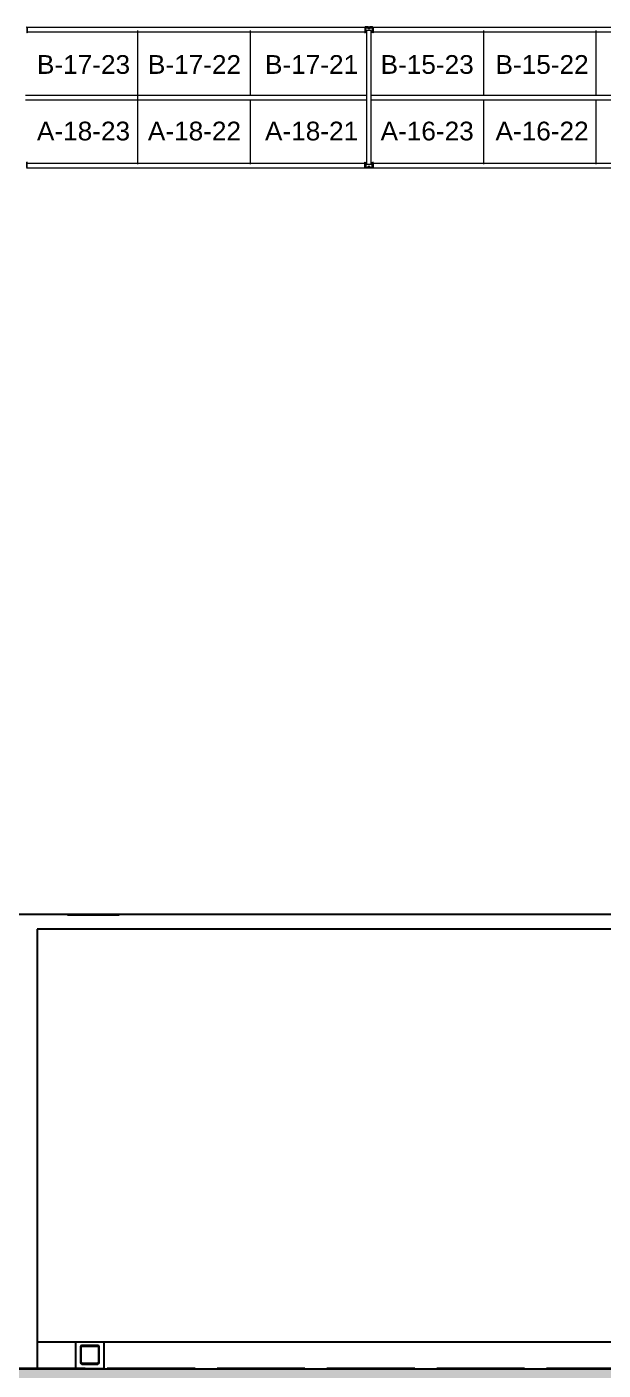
# Model space of a CAD drawing. Header units: inches. Extents: x 2743 to 10591, y -1604 to 5792.
# Drawn here: x 7698 to 7944, y 2943 to 3516 of the extents above; entities that cross this region are included whole.
import ezdxf

# ---------------------------------------------------------------- set-up
doc = ezdxf.new("R2010")
doc.units = ezdxf.units.IN
doc.header["$LTSCALE"] = 0.1875
doc.header["$MEASUREMENT"] = 0
doc.linetypes.add('dash2', pattern=[500, 400, -100])
for name, color, linetype, lineweight in [('22 Dimension', 7, 'Continuous', 5), ('32 Echelle', 160, 'Continuous', 15), ('33 Poutre', 30, 'Continuous', 15)]:
    doc.layers.add(name, color=color, linetype=linetype, lineweight=lineweight)
for name, color, linetype in [('A-E-MUR-EXT', 3, 'Continuous'), ('A-N-DRAIN-PL', 1, 'Continuous'), ('A-N-MUR-INT', 3, 'Continuous'), ('A-N-STRUCTURE', 4, 'Continuous'), ('fill253', 253, 'Continuous'), ('S-N-ACIER', 4, 'Continuous')]:
    doc.layers.add(name, color=color, linetype=linetype)
doc.styles.add('arial', font='')
doc.styles.get('arial').set_extended_font_data('Arial')

msp = doc.modelspace()

# ---------------------------------------------------------------- hatches: boundary and pattern name
at = {"layer": '32 Echelle'}
for points in [[(7843.39784, 3513.78941), (7843.39784, 3513.97691), (7843.21034, 3513.97691)], [(7843.39784, 3513.78941), (7843.39784, 3513.97691), (7843.21034, 3513.97691)], [(7845.39784, 3513.78941), (7845.39784, 3513.97691), (7845.58534, 3513.97691)], [(7845.39784, 3513.78941), (7845.39784, 3513.97691), (7845.58534, 3513.97691)], [(7843.39784, 3458.16441), (7843.39784, 3457.97691), (7843.21034, 3457.97691)], [(7843.39784, 3458.16441), (7843.39784, 3457.97691), (7843.21034, 3457.97691)], [(7845.39784, 3458.16441), (7845.39784, 3457.97691), (7845.58534, 3457.97691)], [(7845.39784, 3458.16441), (7845.39784, 3457.97691), (7845.58534, 3457.97691)]]:
    msp.add_hatch(color=256, dxfattribs=at).paths.add_polyline_path(points)
at = {"layer": 'fill253'}
h = msp.add_hatch(color=7, dxfattribs=at)
h.dxf.hatch_style = 1
h.paths.add_polyline_path([(9794.88804, 4634.2983), (9789.96679, 4634.2983), (9789.98074, 4296.66232), (9794.90199, 4296.66232)])
h.paths.add_polyline_path([(9794.88805, 4881.11089), (9789.9668, 4881.11089), (9789.9668, 4775.21102), (9794.88805, 4775.21102)])
h.paths.add_polyline_path([(9794.88805, 5127.92329), (9789.9668, 5127.92329), (9789.96679, 5022.02362), (9794.88804, 5022.02362)])
h.paths.add_polyline_path([(8905.8684, 2943.29277), (8903.3892, 2938.37099), (9794.90199, 2938.37152), (9794.90199, 3130.36129), (9789.98074, 3130.36129), (9789.98074, 2943.29277)])
h.paths.add_polyline_path([(8477.94274, 2845.33593), (8485.93641, 2846.64062), (8470.93724, 2938.36282), (8470.1595, 2943.12545), (8461.95283, 2943.12545), (8462.69637, 2938.4929)])
h.paths.add_polyline_path([(8896.37174, 2938.2042), (8896.75099, 2936.00974), (8903.53291, 2937.11042), (8903.3892, 2938.37099), (8905.8684, 2943.29277), (8895.56167, 2943.29277)])
h.paths.add_polyline_path([(9794.90199, 5355.98239), (9789.98074, 5355.98239), (9789.9668, 5268.83602), (9794.88805, 5268.83602)])
h.paths.add_polyline_path([(7089.79643, 3123.02867), (7083.99141, 3125.08232), (7083.99141, 3123.83686), (7084.85165, 3123.50795), (7084.85808, 2938.2042), (7353.37882, 2938.37153), (7353.37237, 2943.29278), (7089.77933, 2943.12545)])
h.paths.add_polyline_path([(7084.85808, 3827.66882), (7089.77933, 3826.6441), (7089.77933, 4320.4792), (7084.85808, 4320.4792)])
h.paths.add_polyline_path([(9789.98074, 3862.52649), (9794.90199, 3862.52649), (9794.90199, 4254.42566), (9789.98074, 4254.42566)])
h.paths.add_polyline_path([(9789.97462, 3801.08425), (9794.89587, 3801.08425), (9794.90199, 3862.52649), (9789.98074, 3862.52649)])
h.paths.add_polyline_path([(9789.98074, 3656.9925), (9794.90199, 3656.9925), (9794.89587, 3765.06188), (9789.97462, 3765.06188)])
h.paths.add_polyline_path([(9789.972, 3584.94295), (9794.89325, 3584.94295), (9794.90198, 3620.96895), (9789.98073, 3620.96895)])
h.paths.add_polyline_path([(9789.97812, 3512.89586), (9794.89937, 3512.89586), (9794.89968, 3548.92185), (9789.97843, 3548.92185)])
h.paths.add_polyline_path([(9789.97812, 3440.8512), (9794.89937, 3440.8512), (9794.89937, 3476.87475), (9789.97812, 3476.87475)])
h.paths.add_polyline_path([(8313.35451, 5642.91315), (8313.35451, 5647.83442), (7084.85165, 5647.83442), (7084.85808, 4361.46337), (7089.77933, 4361.46337), (7089.7729, 5642.91317)])
h.paths.add_polyline_path([(7395.62103, 2943.29277), (7395.62125, 2938.37152), (8462.75647, 2938.2042), (8461.95283, 2943.12545)])
h.paths.add_polyline_path([(8556.69558, 5642.88457), (8556.69559, 5647.80617), (8355.59042, 5647.83389), (8355.59042, 5642.91262)])
h.paths.add_polyline_path([(9149.95052, 5647.66709), (9149.95052, 5642.74584), (9789.98074, 5642.74584), (9789.98079, 5510.71941), (9794.90204, 5510.71941), (9794.90199, 5647.66709)])
h.paths.add_polyline_path([(9794.89495, 3260.73346), (9789.9691, 3260.73345), (9789.98074, 3172.43063), (9794.90199, 3172.43063)])
h.paths.add_polyline_path([(9789.9691, 3296.75701), (9794.89495, 3296.75699), (9794.89325, 3404.82765), (9789.972, 3404.82765)])

# ---------------------------------------------------------------- linework, layer by layer
at = {"layer": '22 Dimension'}
for p, q in [((7745.77284, 3486.97691), (7745.77284, 3513.97691)), ((7793.77284, 3486.97691), (7793.77284, 3513.97691)), ((7893.39784, 3486.97691), (7893.39784, 3513.97691)), ((7941.39784, 3486.97691), (7941.39784, 3513.97691)), ((7697.77284, 3486.97691), (7843.39784, 3486.97691)), ((7845.39784, 3486.97691), (7991.02284, 3486.97691)), ((7697.77284, 3484.97691), (7843.39784, 3484.97691)), ((7745.77284, 3457.97691), (7745.77284, 3484.97691)), ((7793.77284, 3457.97691), (7793.77284, 3484.97691)), ((7845.39784, 3484.97691), (7991.02284, 3484.97691)), ((7893.39784, 3457.97691), (7893.39784, 3484.97691)), ((7941.39784, 3457.97691), (7941.39784, 3484.97691))]:
    msp.add_line(p, q, dxfattribs=at)
at = {"layer": '32 Echelle', "linetype": 'Continuous', "lineweight": 25}
for p, q in [((7842.77288, 3515.79316), (7842.77288, 3514.16066)), ((7842.77288, 3515.79316), (7842.77288, 3514.16066)), ((7842.86288, 3514.16066), (7842.86288, 3515.79316)), ((7842.86288, 3514.16066), (7842.86288, 3515.79316)), ((7843.88547, 3515.97691), (7842.95663, 3515.97691)), ((7843.88547, 3515.97691), (7842.95663, 3515.97691)), ((7842.95663, 3515.88691), (7843.88547, 3515.88691)), ((7842.95663, 3515.88691), (7843.88547, 3515.88691)), ((7843.97512, 3515.82057), (7844.01903, 3515.67693)), ((7843.97512, 3515.82057), (7844.01903, 3515.67693)), ((7844.1051, 3515.70325), (7844.06119, 3515.84688)), ((7844.1051, 3515.70325), (7844.06119, 3515.84688)), ((7844.60092, 3515.63691), (7844.19475, 3515.63691)), ((7844.60092, 3515.63691), (7844.19475, 3515.63691)), ((7844.19475, 3515.54691), (7844.60092, 3515.54691)), ((7844.19475, 3515.54691), (7844.60092, 3515.54691)), ((7844.73449, 3515.84688), (7844.69057, 3515.70325)), ((7844.73449, 3515.84688), (7844.69057, 3515.70325)), ((7844.77664, 3515.67693), (7844.82055, 3515.82057)), ((7844.77664, 3515.67693), (7844.82055, 3515.82057)), ((7845.83904, 3515.97691), (7844.91021, 3515.97691)), ((7845.83904, 3515.97691), (7844.91021, 3515.97691)), ((7844.91021, 3515.88691), (7845.83904, 3515.88691)), ((7844.91021, 3515.88691), (7845.83904, 3515.88691)), ((7845.93279, 3515.79316), (7845.93279, 3514.16066)), ((7845.93279, 3515.79316), (7845.93279, 3514.16066)), ((7846.02279, 3514.16066), (7846.02279, 3515.79316)), ((7846.02279, 3514.16066), (7846.02279, 3515.79316)), ((7843.37288, 3514.06691), (7842.95663, 3514.06691)), ((7843.37288, 3514.06691), (7842.95663, 3514.06691)), ((7842.95663, 3513.97691), (7843.37288, 3513.97691)), ((7842.95663, 3513.97691), (7843.37288, 3513.97691)), ((7843.37288, 3513.97691), (7843.37288, 3514.06691)), ((7843.37288, 3513.97691), (7843.37288, 3514.06691)), ((7845.83904, 3514.06691), (7845.42279, 3514.06691)), ((7845.42279, 3514.06691), (7845.42279, 3513.97691)), ((7845.83904, 3514.06691), (7845.42279, 3514.06691)), ((7845.42279, 3514.06691), (7845.42279, 3513.97691)), ((7845.42279, 3513.97691), (7845.83904, 3513.97691)), ((7845.42279, 3513.97691), (7845.83904, 3513.97691)), ((7842.77288, 3456.16066), (7842.77288, 3457.79316)), ((7842.77288, 3456.16066), (7842.77288, 3457.79316)), ((7842.86288, 3457.79316), (7842.86288, 3456.16066)), ((7842.86288, 3457.79316), (7842.86288, 3456.16066)), ((7842.95663, 3457.97691), (7843.37288, 3457.97691)), ((7842.95663, 3457.97691), (7843.37288, 3457.97691)), ((7843.37288, 3457.88691), (7842.95663, 3457.88691)), ((7843.37288, 3457.88691), (7842.95663, 3457.88691)), ((7843.37288, 3457.97691), (7843.37288, 3457.88691)), ((7843.37288, 3457.97691), (7843.37288, 3457.88691)), ((7845.42279, 3457.97691), (7845.83904, 3457.97691)), ((7845.42279, 3457.88691), (7845.42279, 3457.97691)), ((7845.42279, 3457.97691), (7845.83904, 3457.97691)), ((7845.42279, 3457.88691), (7845.42279, 3457.97691)), ((7845.83904, 3457.88691), (7845.42279, 3457.88691)), ((7845.83904, 3457.88691), (7845.42279, 3457.88691)), ((7845.93279, 3456.16066), (7845.93279, 3457.79316)), ((7845.93279, 3456.16066), (7845.93279, 3457.79316)), ((7846.02279, 3457.79316), (7846.02279, 3456.16066)), ((7846.02279, 3457.79316), (7846.02279, 3456.16066)), ((7842.95663, 3456.06691), (7843.88547, 3456.06691)), ((7842.95663, 3456.06691), (7843.88547, 3456.06691)), ((7843.88547, 3455.97691), (7842.95663, 3455.97691)), ((7843.88547, 3455.97691), (7842.95663, 3455.97691)), ((7843.97512, 3456.13325), (7844.01903, 3456.27688)), ((7843.97512, 3456.13325), (7844.01903, 3456.27688)), ((7844.1051, 3456.25057), (7844.06119, 3456.10693)), ((7844.1051, 3456.25057), (7844.06119, 3456.10693)), ((7844.19475, 3456.40691), (7844.60092, 3456.40691)), ((7844.19475, 3456.40691), (7844.60092, 3456.40691)), ((7844.60092, 3456.31691), (7844.19475, 3456.31691)), ((7844.60092, 3456.31691), (7844.19475, 3456.31691)), ((7844.73449, 3456.10693), (7844.69057, 3456.25057)), ((7844.73449, 3456.10693), (7844.69057, 3456.25057)), ((7844.77664, 3456.27688), (7844.82055, 3456.13325)), ((7844.77664, 3456.27688), (7844.82055, 3456.13325)), ((7844.91021, 3456.06691), (7845.83904, 3456.06691)), ((7844.91021, 3456.06691), (7845.83904, 3456.06691)), ((7845.83904, 3455.97691), (7844.91021, 3455.97691)), ((7845.83904, 3455.97691), (7844.91021, 3455.97691))]:
    msp.add_line(p, q, dxfattribs=at)
at = {"layer": '32 Echelle'}
for p, q in [((7745.77284, 3457.47691), (7745.77284, 3514.47691)), ((7793.77284, 3486.97691), (7793.77284, 3514.47691)), ((7843.39784, 3513.97691), (7843.21034, 3513.97691)), ((7843.39784, 3513.78941), (7843.21034, 3513.97691)), ((7843.39784, 3513.97691), (7843.21034, 3513.97691)), ((7843.39784, 3513.78941), (7843.21034, 3513.97691)), ((7845.39784, 3514.47691), (7843.39784, 3514.47691)), ((7843.39784, 3514.47691), (7843.39784, 3457.47691)), ((7845.39784, 3514.47691), (7843.39784, 3514.47691)), ((7843.39784, 3514.47691), (7843.39784, 3457.47691)), ((7843.39784, 3513.78941), (7843.39784, 3513.97691)), ((7843.39784, 3513.78941), (7843.39784, 3513.97691)), ((7845.39784, 3457.47691), (7845.39784, 3514.47691)), ((7845.39784, 3457.47691), (7845.39784, 3514.47691)), ((7845.39784, 3513.97691), (7845.58534, 3513.97691)), ((7845.39784, 3513.78941), (7845.39784, 3513.97691)), ((7845.39784, 3513.78941), (7845.58534, 3513.97691)), ((7845.39784, 3513.97691), (7845.58534, 3513.97691)), ((7845.39784, 3513.78941), (7845.39784, 3513.97691)), ((7845.39784, 3513.78941), (7845.58534, 3513.97691)), ((7893.39784, 3486.97691), (7893.39784, 3514.47691)), ((7893.39784, 3486.97691), (7893.39784, 3513.97691)), ((7941.39784, 3486.97691), (7941.39784, 3514.47691)), ((7793.77284, 3457.47691), (7793.77284, 3484.97691)), ((7893.39784, 3457.47691), (7893.39784, 3484.97691)), ((7893.39784, 3457.47691), (7893.39784, 3484.97691)), ((7941.39784, 3457.47691), (7941.39784, 3484.97691)), ((7843.39784, 3458.16441), (7843.21034, 3457.97691)), ((7843.39784, 3458.16441), (7843.21034, 3457.97691)), ((7843.39784, 3457.97691), (7843.21034, 3457.97691)), ((7843.39784, 3457.97691), (7843.21034, 3457.97691)), ((7843.39784, 3458.16441), (7843.39784, 3457.97691)), ((7843.39784, 3458.16441), (7843.39784, 3457.97691)), ((7845.39784, 3458.16441), (7845.39784, 3457.97691)), ((7845.39784, 3458.16441), (7845.58534, 3457.97691)), ((7845.39784, 3458.16441), (7845.39784, 3457.97691)), ((7845.39784, 3458.16441), (7845.58534, 3457.97691)), ((7845.39784, 3457.97691), (7845.58534, 3457.97691)), ((7845.39784, 3457.97691), (7845.58534, 3457.97691)), ((7843.39784, 3457.47691), (7845.39784, 3457.47691)), ((7843.39784, 3457.47691), (7845.39784, 3457.47691))]:
    msp.add_line(p, q, dxfattribs=at)
at = {"layer": '32 Echelle', "linetype": 'Continuous', "lineweight": 25}
for centre, radius, start, end in [((7842.95663, 3515.79316), 0.18375, 90, 180), ((7842.95663, 3515.79316), 0.18375, 90, 180), ((7842.95663, 3515.79316), 0.09375, 90, 180), ((7842.95663, 3515.79316), 0.09375, 90, 180), ((7843.88547, 3515.79316), 0.18375, 17, 90), ((7843.88547, 3515.79316), 0.18375, 17, 90), ((7843.88547, 3515.79316), 0.09375, 17, 90), ((7843.88547, 3515.79316), 0.09375, 17, 90), ((7844.19475, 3515.73066), 0.18375, 197, 270), ((7844.19475, 3515.73066), 0.18375, 197, 270), ((7844.19475, 3515.73066), 0.09375, 197, 270), ((7844.19475, 3515.73066), 0.09375, 197, 270), ((7844.60092, 3515.73066), 0.09375, 270, 343), ((7844.60092, 3515.73066), 0.09375, 270, 343), ((7844.60092, 3515.73066), 0.18375, 270, 343), ((7844.60092, 3515.73066), 0.18375, 270, 343), ((7844.91021, 3515.79316), 0.18375, 90, 163), ((7844.91021, 3515.79316), 0.18375, 90, 163), ((7844.91021, 3515.79316), 0.09375, 90, 163), ((7844.91021, 3515.79316), 0.09375, 90, 163), ((7845.83904, 3515.79316), 0.18375, 0, 90), ((7845.83904, 3515.79316), 0.18375, 0, 90), ((7845.83904, 3515.79316), 0.09375, 0, 90), ((7845.83904, 3515.79316), 0.09375, 0, 90), ((7842.95663, 3514.16066), 0.18375, 180, 270), ((7842.95663, 3514.16066), 0.18375, 180, 270), ((7842.95663, 3514.16066), 0.09375, 180, 270), ((7842.95663, 3514.16066), 0.09375, 180, 270), ((7845.83904, 3514.16066), 0.09375, 270, 0), ((7845.83904, 3514.16066), 0.18375, 270, 0), ((7845.83904, 3514.16066), 0.09375, 270, 0), ((7845.83904, 3514.16066), 0.18375, 270, 0), ((7842.95663, 3457.79316), 0.18375, 90, 180), ((7842.95663, 3457.79316), 0.18375, 90, 180), ((7842.95663, 3457.79316), 0.09375, 90, 180), ((7842.95663, 3457.79316), 0.09375, 90, 180), ((7845.83904, 3457.79316), 0.18375, 0, 90), ((7845.83904, 3457.79316), 0.18375, 0, 90), ((7845.83904, 3457.79316), 0.09375, 0, 90), ((7845.83904, 3457.79316), 0.09375, 0, 90), ((7842.95663, 3456.16066), 0.18375, 180, 270), ((7842.95663, 3456.16066), 0.18375, 180, 270), ((7842.95663, 3456.16066), 0.09375, 180, 270), ((7842.95663, 3456.16066), 0.09375, 180, 270), ((7843.88547, 3456.16066), 0.09375, 270, 343), ((7843.88547, 3456.16066), 0.09375, 270, 343), ((7843.88547, 3456.16066), 0.18375, 270, 343), ((7843.88547, 3456.16066), 0.18375, 270, 343), ((7844.19475, 3456.22316), 0.18375, 90, 163), ((7844.19475, 3456.22316), 0.18375, 90, 163), ((7844.19475, 3456.22316), 0.09375, 90, 163), ((7844.19475, 3456.22316), 0.09375, 90, 163), ((7844.60092, 3456.22316), 0.18375, 17, 90), ((7844.60092, 3456.22316), 0.18375, 17, 90), ((7844.60092, 3456.22316), 0.09375, 17, 90), ((7844.60092, 3456.22316), 0.09375, 17, 90), ((7844.91021, 3456.16066), 0.18375, 197, 270), ((7844.91021, 3456.16066), 0.18375, 197, 270), ((7844.91021, 3456.16066), 0.09375, 197, 270), ((7844.91021, 3456.16066), 0.09375, 197, 270), ((7845.83904, 3456.16066), 0.09375, 270, 0), ((7845.83904, 3456.16066), 0.18375, 270, 0), ((7845.83904, 3456.16066), 0.09375, 270, 0), ((7845.83904, 3456.16066), 0.18375, 270, 0)]:
    msp.add_arc(centre, radius, start, end, dxfattribs=at)
at = {"layer": '33 Poutre'}
for p, q in [((7698.40384, 3515.85191), (7698.40384, 3513.59591)), ((7698.52284, 3515.97691), (7842.64784, 3515.97691)), ((7698.52284, 3515.97691), (7698.52284, 3513.97691)), ((7698.52284, 3515.85191), (7698.52284, 3513.59591)), ((7842.64784, 3515.97691), (7842.64784, 3513.97691)), ((7842.64784, 3515.85191), (7842.64784, 3513.59591)), ((7842.76684, 3515.85191), (7842.76684, 3513.59591)), ((7844.15384, 3515.97691), (7842.89184, 3515.97691)), ((7844.27884, 3515.63691), (7844.27884, 3515.85191)), ((7844.27884, 3515.63691), (7844.39784, 3515.63691)), ((7844.39784, 3515.63691), (7844.39784, 3515.85191)), ((7844.39784, 3515.63691), (7844.39784, 3515.85191)), ((7844.51684, 3515.63691), (7844.39784, 3515.63691)), ((7844.51684, 3515.63691), (7844.51684, 3515.85191)), ((7844.64184, 3515.97691), (7845.90384, 3515.97691)), ((7846.02884, 3515.85191), (7846.02884, 3513.59591)), ((7846.14784, 3515.97691), (7990.27284, 3515.97691)), ((7846.14784, 3515.97691), (7846.14784, 3513.97691)), ((7846.14784, 3515.85191), (7846.14784, 3513.59591)), ((7698.52284, 3513.59591), (7698.40384, 3513.59591)), ((7698.52284, 3513.97691), (7842.64784, 3513.97691)), ((7842.64784, 3513.59591), (7842.76684, 3513.59591)), ((7846.14784, 3513.59591), (7846.02884, 3513.59591)), ((7846.14784, 3513.97691), (7990.27284, 3513.97691)), ((7698.52284, 3458.35791), (7698.40384, 3458.35791)), ((7698.40384, 3456.10191), (7698.40384, 3458.35791)), ((7698.52284, 3456.10191), (7698.52284, 3458.35791)), ((7698.52284, 3457.97691), (7842.64784, 3457.97691)), ((7698.52284, 3455.97691), (7698.52284, 3457.97691)), ((7842.64784, 3456.10191), (7842.64784, 3458.35791)), ((7842.64784, 3458.35791), (7842.76684, 3458.35791)), ((7842.64784, 3455.97691), (7842.64784, 3457.97691)), ((7842.76684, 3456.10191), (7842.76684, 3458.35791)), ((7846.14784, 3458.35791), (7846.02884, 3458.35791)), ((7846.02884, 3456.10191), (7846.02884, 3458.35791)), ((7846.14784, 3456.10191), (7846.14784, 3458.35791)), ((7846.14784, 3457.97691), (7990.27284, 3457.97691)), ((7846.14784, 3455.97691), (7846.14784, 3457.97691)), ((7698.52284, 3455.97691), (7842.64784, 3455.97691)), ((7844.15384, 3455.97691), (7842.89184, 3455.97691)), ((7842.89184, 3455.85791), (7844.15384, 3455.85791)), ((7844.27884, 3456.31691), (7844.27884, 3456.10191)), ((7844.27884, 3456.31691), (7844.39784, 3456.31691)), ((7844.39784, 3456.31691), (7844.39784, 3456.10191)), ((7844.39784, 3456.31691), (7844.39784, 3456.10191)), ((7844.51684, 3456.31691), (7844.39784, 3456.31691)), ((7844.51684, 3456.31691), (7844.51684, 3456.10191)), ((7844.64184, 3455.97691), (7845.90384, 3455.97691)), ((7845.90384, 3455.85791), (7844.64184, 3455.85791)), ((7846.14784, 3455.97691), (7990.27284, 3455.97691))]:
    msp.add_line(p, q, dxfattribs=at)
for centre, radius, start, end in [((7698.27884, 3515.85191), 0.244, 0, 90), ((7698.27884, 3515.85191), 0.125, 0, 90), ((7842.89184, 3515.85191), 0.244, 90, 180), ((7842.89184, 3515.85191), 0.125, 90, 180), ((7844.15384, 3515.85191), 0.244, 0, 90), ((7844.15384, 3515.85191), 0.125, 0, 90), ((7844.64184, 3515.85191), 0.244, 90, 180), ((7844.64184, 3515.85191), 0.125, 90, 180), ((7845.90384, 3515.85191), 0.244, 0, 90), ((7845.90384, 3515.85191), 0.125, 0, 90), ((7698.27884, 3456.10191), 0.244, 270, 0), ((7698.27884, 3456.10191), 0.125, 270, 0), ((7842.89184, 3456.10191), 0.244, 180, 270), ((7842.89184, 3456.10191), 0.125, 180, 270), ((7844.15384, 3456.10191), 0.125, 270, 0), ((7844.15384, 3456.10191), 0.244, 270, 0), ((7844.64184, 3456.10191), 0.244, 180, 270), ((7844.64184, 3456.10191), 0.125, 180, 270), ((7845.90384, 3456.10191), 0.244, 270, 0), ((7845.90384, 3456.10191), 0.125, 270, 0)]:
    msp.add_arc(centre, radius, start, end, dxfattribs=at)
at = {"layer": 'A-E-MUR-EXT', "color": 7}
for p, q in [((7719.36573, 2954.80456), (7731.17679, 2954.80456)), ((7719.36574, 2943.29277), (7719.36573, 2954.80456)), ((7731.17679, 2954.80456), (7731.17681, 2943.29277)), ((7731.17681, 2943.29277), (7719.36574, 2943.29277))]:
    msp.add_line(p, q, dxfattribs=at)
at = {"layer": 'A-N-DRAIN-PL', "color": 7}
msp.add_line((7715.72572, 3137.10302), (7737.77292, 3137.10302), dxfattribs=at)
at = {"layer": 'A-N-MUR-INT', "color": 7}
for p, q in [((7958.98914, 3137.14135), (7521.49036, 3137.14136)), ((7958.98914, 3130.96026), (7702.83312, 3130.96026)), ((7702.83312, 3130.96026), (7702.83312, 2943.29277)), ((7702.83312, 2954.80456), (8036.94173, 2954.80456)), ((7395.6055, 2943.29277), (8470.15306, 2943.29277))]:
    msp.add_line(p, q, dxfattribs=at)
at = {"layer": 'A-N-STRUCTURE', "color": 7, "linetype": 'dash2', "ltscale": 0.5}
msp.add_line((8473.30882, 2943.44743), (7089.80047, 2943.44743), dxfattribs=at)
at = {"layer": 'S-N-ACIER', "color": 7}
for p, q in [((7728.64528, 2953.29275), (7721.89727, 2953.29275)), ((7721.89727, 2952.97976), (7728.64528, 2952.97976)), ((7721.27128, 2952.66677), (7721.27128, 2945.91875)), ((7721.58427, 2945.91875), (7721.58427, 2952.66677)), ((7728.95828, 2952.66677), (7728.95828, 2945.91875)), ((7729.27127, 2945.91875), (7729.27127, 2952.66677)), ((7728.64528, 2945.60576), (7721.89727, 2945.60576)), ((7721.89727, 2945.29277), (7728.64528, 2945.29277))]:
    msp.add_line(p, q, dxfattribs=at)
for centre, radius, start, end in [((7721.89727, 2952.66677), 0.62598, 90, 180), ((7721.89727, 2952.66677), 0.31299, 90, 180), ((7728.64528, 2952.66677), 0.62598, 0, 90), ((7728.64528, 2952.66677), 0.31299, 0, 90), ((7721.89727, 2945.91875), 0.62598, 180, 270), ((7721.89727, 2945.91875), 0.31299, 180, 270), ((7728.64528, 2945.91875), 0.31299, 270, 0), ((7728.64528, 2945.91875), 0.62598, 270, 0)]:
    msp.add_arc(centre, radius, start, end, dxfattribs=at)

# ---------------------------------------------------------------- texts
at = {"layer": '22 Dimension', "char_height": 8, "attachment_point": 1, "style": 'arial'}
for s, insert in [('{\\fArial Unicode MS|b0|i0|c0|p2;\\C8;B-17-23}', (7702.69382, 3504.04136)), ('{\\fArial Unicode MS|b0|i0|c0|p2;\\C8;B-17-22}', (7750.04985, 3504.04136)), ('{\\fArial Unicode MS|b0|i0|c0|p2;\\C8;B-17-21}', (7800.03006, 3504.04136)), ('{\\fArial Unicode MS|b0|i0|c0|p2;\\C8;B-15-23}', (7849.35797, 3504.04136)), ('{\\fArial Unicode MS|b0|i0|c0|p2;\\C8;B-15-22}', (7898.39874, 3504.04136)), ('{\\fArial Unicode MS|b0|i0|c0|p2;\\C8;A-18-23}', (7702.69382, 3475.6319)), ('{\\fArial Unicode MS|b0|i0|c0|p2;\\C8;A-18-22}', (7750.04985, 3475.6319)), ('{\\fArial Unicode MS|b0|i0|c0|p2;\\C8;A-18-21}', (7800.03006, 3475.6319)), ('{\\fArial Unicode MS|b0|i0|c0|p2;\\C8;A-16-23}', (7849.35797, 3475.6319)), ('{\\fArial Unicode MS|b0|i0|c0|p2;\\C8;A-16-22}', (7898.39874, 3475.6319))]:
    msp.add_mtext_dynamic_manual_height_columns(s, width=68.8901007, gutter_width=5, heights=[0], dxfattribs=dict(at, insert=insert))

doc.saveas('drawing.dxf')
